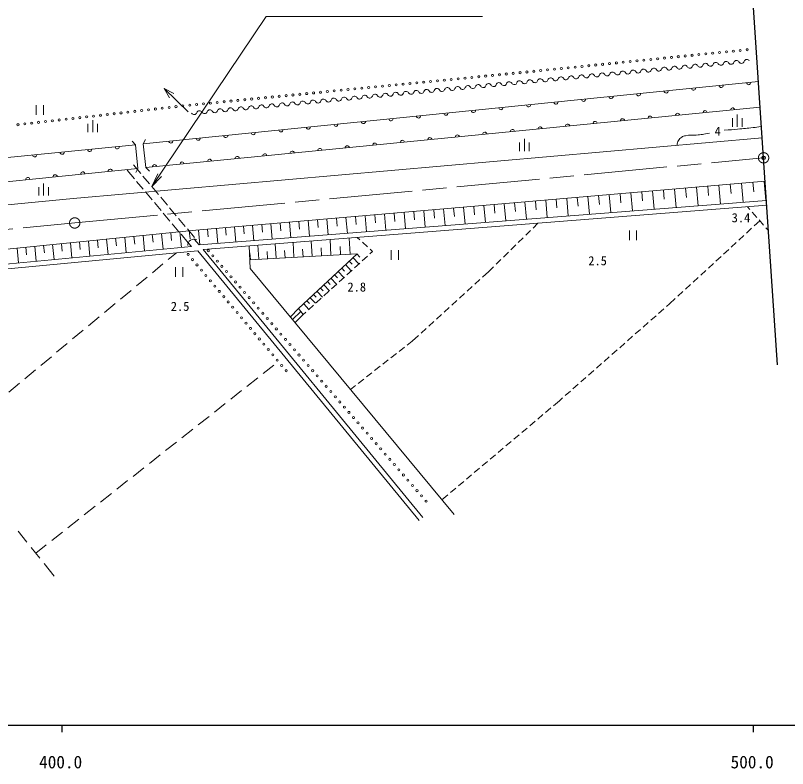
# Model space of a CAD drawing. Units: millimetres, scale not verified. Extents: x 40000 to 680000, y 20000 to 380000.
# Drawn here: x 461308 to 572968, y 198715 to 307678 of the extents above; entities that cross this region are included whole.
import ezdxf
from ezdxf.enums import TextEntityAlignment as Align

# ---------------------------------------------------------------- set-up
doc = ezdxf.new("R2010")
doc.units = ezdxf.units.MM
doc.header["$LTSCALE"] = 1000
doc.header["$PDMODE"] = 32
doc.header["$PDSIZE"] = 500
doc.linetypes.add('CHAIN', pattern=[18.5, 12, -1.5, 3.5, -1.5])
for name, color, linetype, lineweight in [('M-BMK', 2, 'CHAIN', 13), ('M-BMK-OTRS', 5, 'Continuous', 25), ('M-STR-HTXT', 7, 'Continuous', 13), ('M-TTL-BAND', 7, 'Continuous', 25), ('M-WORK', 1, 'Continuous', 13)]:
    doc.layers.add(name, color=color, linetype=linetype, lineweight=lineweight)
doc.layers.add('M-OTRS', color=6, linetype='Continuous')
doc.styles.add('ＭＳ ゴシック', font='')
doc.styles.get('ＭＳ ゴシック').set_extended_font_data('MS Gothic')

# ---------------------------------------------------------------- blocks, each defined once
blk = doc.blocks.new('open_arrow')
at = {"color": 0, "linetype": 'Continuous', "lineweight": -2}
blk.add_lwpolyline([(7.5, 1.25), (0, 0), (7.5, -1.25)], dxfattribs=at)

msp = doc.modelspace()

# ---------------------------------------------------------------- linework, layer by layer
at = {"layer": 'M-BMK'}
for p, q in [((469881, 277655), (569437, 287069)), ((370321, 268285), (469881, 277655))]:
    msp.add_line(p, q, dxfattribs=at)
for centre in [(569501, 287076), (469881, 277655)]:
    msp.add_circle(centre, 750, dxfattribs=at)
at = {"layer": 'M-BMK-OTRS'}
for p, q in [((569501, 287076), (567505, 317009)), ((571497, 257142), (569501, 287076))]:
    msp.add_line(p, q, dxfattribs=at)
at = {"layer": 'M-OTRS'}
msp.add_point((569501, 287076), dxfattribs=at)
at = {"layer": 'M-STR-HTXT'}
msp.add_lwpolyline([(481036, 282907), (497578, 307511), (528828, 307511)], dxfattribs=at)
at = {"layer": 'M-TTL-BAND'}
for p, q in [((40000, 205000), (579000, 205000)), ((468000, 205000), (468000, 204000)), ((568000, 205000), (568000, 204000))]:
    msp.add_line(p, q, dxfattribs=at)
at = {"layer": 'M-WORK'}
for p, q in [((479787, 289113), (568765, 298104)), ((486294, 293710), (482807, 297103)), ((482807, 297103), (483569, 295735)), ((482807, 297103), (484196, 296380)), ((464292, 294685), (464292, 293285)), ((465342, 293285), (465342, 294685)), ((569013, 294394), (480152, 285666)), ((564989, 291580), (564989, 292805)), ((565689, 291580), (565689, 293330)), ((566389, 291580), (566389, 292805)), ((471793, 290792), (471793, 292017)), ((472493, 290792), (472493, 292542)), ((473193, 290792), (473193, 292017)), ((534223, 288056), (534223, 289281)), ((534923, 288056), (534923, 289806)), ((535623, 288056), (535623, 289281)), ((479427, 284823), (478388, 286061)), ((478508, 284051), (477469, 285289)), ((479794, 282520), (478829, 283668)), ((480713, 283291), (479748, 284440)), ((569603, 283675), (569842, 280909)), ((464669, 281609), (464669, 282834)), ((465369, 281609), (465369, 283359)), ((466069, 281609), (466069, 282834)), ((481999, 281760), (481035, 282908)), ((556619, 282556), (556849, 279888)), ((558221, 282694), (558336, 281360)), ((559822, 282832), (560054, 280139)), ((561437, 282971), (561553, 281625)), ((563053, 283111), (563287, 280394)), ((564683, 283251), (564800, 281893)), ((566314, 283391), (566550, 280650)), ((567959, 283533), (568077, 282162)), ((481080, 280988), (480116, 282137)), ((544093, 281477), (544315, 278902)), ((545638, 281610), (545749, 280323)), ((547183, 281743), (547407, 279145)), ((548741, 281877), (548853, 280579)), ((550300, 282012), (550526, 279391)), ((551873, 282147), (551986, 280837)), ((553446, 282283), (553673, 279638)), ((555032, 282420), (555146, 281097)), ((482366, 279456), (481402, 280605)), ((483285, 280228), (482321, 281377)), ((487880, 274467), (569904, 280913)), ((530533, 280309), (530639, 279078)), ((532009, 280436), (532223, 277952)), ((533500, 280564), (533607, 279322)), ((534990, 280693), (535206, 278187)), ((536494, 280822), (536601, 279569)), ((537997, 280952), (538215, 278423)), ((539514, 281082), (539623, 279818)), ((541032, 281213), (541251, 278662)), ((542562, 281345), (542672, 280069)), ((484571, 278696), (483607, 279845)), ((488468, 273811), (569958, 280216)), ((517502, 279186), (517707, 276811)), ((518927, 279309), (519029, 278121)), ((520352, 279431), (520558, 277035)), ((521790, 279555), (521893, 278357)), ((523227, 279679), (523435, 277262)), ((524678, 279804), (524782, 278595)), ((526128, 279929), (526339, 277490)), ((527592, 280055), (527697, 278836)), ((529056, 280181), (529268, 277720)), ((567159, 279996), (567519, 279589)), ((567851, 279215), (568515, 278467)), ((483652, 277925), (482688, 279073)), ((485857, 277165), (484893, 278313)), ((504995, 278108), (505092, 276973)), ((506357, 278226), (506554, 275935)), ((507731, 278344), (507830, 277199)), ((509106, 278462), (509305, 276151)), ((510493, 278582), (510592, 277426)), ((511880, 278701), (512080, 276369)), ((513279, 278822), (513379, 277656)), ((514678, 278943), (514881, 276589)), ((516090, 279064), (516192, 277888)), ((568846, 278093), (569510, 277345)), ((484938, 276393), (483974, 277542)), ((491674, 276961), (491767, 275875)), ((492976, 277073), (493165, 274882)), ((494290, 277186), (494385, 276091)), ((495604, 277299), (495795, 275089)), ((496930, 277413), (497026, 276308)), ((498256, 277528), (498449, 275298)), ((499594, 277643), (499690, 276528)), ((500932, 277758), (501126, 275508)), ((502282, 277875), (502379, 276750)), ((503632, 277991), (503828, 275721)), ((536876, 277616), (536168, 276922)), ((568956, 277969), (568136, 277215)), ((569841, 276970), (570202, 276564)), ((479762, 275828), (479984, 273610)), ((481093, 275961), (481204, 274852)), ((482423, 276094), (482647, 273864)), ((483761, 276228), (483873, 275113)), ((485099, 276362), (485323, 274120)), ((486299, 274772), (485260, 276010)), ((487218, 275544), (486179, 276782)), ((486444, 276497), (486556, 275376)), ((487790, 276626), (487975, 274475)), ((489081, 276737), (489173, 275661)), ((490371, 276848), (490558, 274678)), ((535811, 276572), (535096, 275872)), ((550087, 276571), (550087, 275171)), ((551137, 275171), (551137, 276571)), ((566664, 275861), (565928, 275184)), ((567768, 276877), (567032, 276200)), ((469264, 274777), (469481, 272608)), ((470565, 274908), (470674, 273823)), ((471867, 275038), (472085, 272857)), ((473175, 275169), (473285, 274078)), ((474484, 275300), (474704, 273106)), ((475800, 275431), (475910, 274335)), ((477116, 275563), (477337, 273358)), ((478439, 275695), (478550, 274593)), ((486775, 274258), (486299, 274772)), ((487880, 274467), (487146, 275326)), ((501580, 272688), (501458, 274832)), ((504220, 272839), (504095, 275039)), ((506930, 272994), (506800, 275252)), ((509710, 273153), (509577, 275470)), ((511110, 275219), (510736, 275561)), ((512217, 274207), (511479, 274882)), ((534739, 275522), (534025, 274822)), ((565560, 274845), (564824, 274168)), ((461539, 274004), (461753, 271871)), ((462820, 274133), (462926, 273066)), ((464100, 274261), (464315, 272115)), ((465387, 274389), (465495, 273317)), ((466675, 274518), (466891, 272361)), ((467969, 274648), (468077, 273569)), ((487700, 273644), (519702, 234610)), ((488468, 273811), (520243, 235054)), ((496501, 272398), (496384, 274433)), ((499008, 272541), (498888, 274630)), ((500294, 272615), (500233, 273687)), ((502900, 272764), (502837, 273864)), ((505575, 272917), (505510, 274046)), ((508320, 273074), (508253, 274232)), ((512960, 273527), (512586, 273869)), ((515653, 273722), (515653, 272322)), ((516703, 272322), (516703, 273722)), ((533668, 274472), (532954, 273772)), ((564456, 273830), (563720, 273153)), ((483413, 272377), (484577, 273346)), ((495279, 272328), (495221, 273346)), ((497754, 272469), (497694, 273514)), ((510114, 272651), (510982, 271730)), ((510667, 273172), (511101, 272711)), ((511462, 272166), (512202, 272838)), ((512572, 273174), (512960, 273527)), ((532596, 273422), (531882, 272722)), ((563352, 272814), (562616, 272137)), ((481106, 270459), (482644, 271738)), ((509032, 271632), (509881, 270729)), ((509573, 272141), (509998, 271690)), ((510352, 271157), (511092, 271829)), ((531525, 272372), (530811, 271672)), ((562248, 271799), (561512, 271122)), ((484464, 271268), (484464, 269868)), ((485514, 269868), (485514, 271268)), ((507972, 270633), (508803, 269750)), ((508502, 271133), (508918, 270691)), ((509242, 270148), (509982, 270821)), ((529745, 270629), (528843, 269806)), ((530454, 271323), (529745, 270629)), ((561144, 270783), (560408, 270106)), ((478800, 268540), (480337, 269819)), ((506425, 269177), (506824, 268754)), ((506933, 269656), (507748, 268791)), ((507452, 270145), (507860, 269712)), ((508132, 269139), (508872, 269812)), ((528473, 269469), (527734, 268796)), ((560040, 269768), (559304, 269091)), ((505419, 268230), (505810, 267815)), ((505917, 268699), (506715, 267852)), ((507021, 268130), (507762, 268803)), ((527364, 268459), (526625, 267786)), ((558936, 268752), (558200, 268075)), ((476493, 266622), (478031, 267901)), ((504434, 267302), (504817, 266896)), ((504922, 267761), (505703, 266932)), ((505911, 267122), (506651, 267794)), ((526255, 267449), (525516, 266776)), ((557833, 267737), (557097, 267060)), ((474187, 264703), (475725, 265982)), ((502993, 265945), (503742, 265150)), ((503470, 266394), (503844, 265997)), ((503691, 265104), (504431, 265777)), ((503947, 266844), (504712, 266031)), ((504801, 266113), (505541, 266785)), ((525146, 266439), (524407, 265766)), ((555909, 265967), (555444, 265558)), ((556729, 266721), (555909, 265967)), ((502265, 265259), (501064, 264073)), ((502579, 264863), (501382, 263689)), ((502933, 264415), (503321, 264768)), ((524037, 265429), (523298, 264756)), ((555069, 265227), (554319, 264566)), ((471880, 262785), (473418, 264064)), ((522928, 264419), (522189, 263746)), ((553943, 264236), (553193, 263575)), ((521819, 263409), (521080, 262736)), ((552818, 263245), (552067, 262584)), ((469574, 260866), (471112, 262145)), ((519601, 261389), (518698, 260567)), ((520710, 262399), (519971, 261726)), ((551692, 262253), (550942, 261592)), ((467268, 258948), (468805, 260227)), ((518698, 260567), (517970, 259996)), ((549441, 260270), (548691, 259609)), ((550567, 261262), (549816, 260601)), ((517576, 259688), (516789, 259072)), ((548315, 259279), (547565, 258618)), ((464961, 257029), (466499, 258308)), ((516395, 258764), (515608, 258147)), ((547190, 258287), (546439, 257626)), ((497147, 255876), (498657, 257069)), ((514033, 256914), (513245, 256298)), ((515214, 257839), (514426, 257223)), ((546064, 257296), (545314, 256635)), ((462655, 255111), (464192, 256390)), ((512852, 255990), (512064, 255373)), ((544938, 256304), (544188, 255643)), ((494793, 254016), (496362, 255256)), ((511670, 255065), (510883, 254449)), ((543813, 255313), (543062, 254652)), ((460348, 253192), (461886, 254471)), ((510489, 254141), (509761, 253570)), ((542687, 254322), (541937, 253661)), ((492439, 252156), (494008, 253396)), ((541562, 253330), (540811, 252669)), ((490085, 250296), (491655, 251536)), ((539971, 251930), (539122, 251212)), ((540436, 252339), (539971, 251930)), ((538740, 250890), (537976, 250245)), ((487732, 248436), (489301, 249676)), ((537594, 249922), (536830, 249277)), ((535301, 247987), (534537, 247342)), ((536447, 248955), (535683, 248309)), ((485378, 246575), (486947, 247816)), ((534155, 247019), (533391, 246374)), ((483024, 244715), (484593, 245955)), ((533009, 246052), (532245, 245407)), ((531863, 245084), (531099, 244439)), ((480671, 242855), (482240, 244095)), ((530717, 244117), (529952, 243471)), ((529570, 243149), (528806, 242504)), ((478317, 240995), (479886, 242235)), ((527278, 241214), (526514, 240569)), ((528424, 242181), (527660, 241536)), ((475963, 239135), (477532, 240375)), ((526132, 240246), (525368, 239601)), ((524986, 239279), (524221, 238633)), ((473609, 237275), (475179, 238515)), ((523839, 238311), (522990, 237594)), ((471256, 235415), (472825, 236655)), ((468902, 233555), (470471, 234795)), ((461715, 233054), (462965, 231492)), ((466548, 231695), (468117, 232935)), ((463589, 230712), (464839, 229150)), ((464254, 229881), (465764, 231075)), ((465463, 228369), (466926, 226541))]:
    msp.add_line(p, q, dxfattribs=at)
for points in [[(369784, 271528), (469650, 281174), (569307, 289989)], [(478209, 289486), (478683, 288937), (479006, 285547), (478725, 284936)], [(480679, 285124), (480152, 285666), (479787, 289113), (480116, 289752)], [(368444, 279632), (376684, 279615), (383908, 280034), (395635, 280890), (411959, 282367), (478683, 288937)], [(479006, 285547), (412355, 278798), (395738, 277332), (384013, 276363), (377258, 275957), (369063, 275886)], [(371654, 260223), (374446, 261442), (377917, 262771), (382295, 264194), (385485, 264710), (432679, 271117), (487410, 276593), (569727, 283686)], [(371903, 258722), (374679, 259964), (378166, 261246), (382451, 262622), (385703, 263341), (433081, 269134), (486775, 274258)], [(372188, 258083), (374943, 259315), (378394, 260584), (382634, 261945), (385821, 262650), (433156, 268438), (487700, 273644)], [(495085, 274331), (495275, 271064), (524763, 235452)], [(495202, 272323), (510708, 273210), (502265, 265259)], [(502265, 265259), (502933, 264415), (501743, 263254)]]:
    msp.add_lwpolyline(points, dxfattribs=at)
for centre in [(565125, 302517), (566120, 302618), (567115, 302718), (554181, 301410), (555176, 301511), (556171, 301611), (557166, 301712), (558161, 301813), (559156, 301913), (560151, 302014), (561146, 302114), (562140, 302215), (563135, 302316), (564130, 302416), (543237, 300303), (544232, 300404), (545227, 300505), (546222, 300605), (547217, 300706), (548212, 300806), (549206, 300907), (550201, 301008), (551196, 301108), (552191, 301209), (553186, 301310), (531297, 299103), (532292, 299201), (533288, 299298), (534283, 299398), (535278, 299498), (536272, 299599), (537267, 299700), (538262, 299800), (539257, 299901), (540252, 300002), (541247, 300102), (542242, 300203), (520350, 298028), (521345, 298125), (522340, 298223), (523335, 298321), (524331, 298419), (525326, 298516), (526321, 298614), (527316, 298712), (528311, 298810), (529307, 298907), (530302, 299005), (509402, 296952), (510398, 297050), (511393, 297148), (512388, 297246), (513383, 297343), (514379, 297441), (515374, 297539), (516369, 297637), (517364, 297734), (518359, 297832), (519355, 297930), (497460, 295779), (498455, 295877), (499450, 295975), (500446, 296073), (501441, 296170), (502436, 296268), (503431, 296366), (504426, 296464), (505422, 296561), (506417, 296659), (507412, 296757), (508407, 296855), (486513, 294704), (487508, 294802), (488503, 294900), (489498, 294998), (490493, 295095), (491489, 295193), (492484, 295291), (493479, 295388), (494474, 295486), (495470, 295584), (496465, 295682), (476577, 293572), (477571, 293685), (478564, 293799), (479558, 293912), (480551, 294026), (481545, 294139), (482538, 294253), (483532, 294366), (484525, 294480), (485519, 294593), (466642, 292437), (467635, 292550), (468629, 292664), (469622, 292777), (470616, 292891), (471609, 293004), (472603, 293118), (473596, 293231), (474590, 293345), (475583, 293458), (461674, 291869), (462667, 291982), (463661, 292096), (464655, 292209), (465648, 292323), (489196, 273640), (486278, 273109), (486922, 272344), (489852, 272886), (487566, 271579), (490509, 272131), (491165, 271376), (488210, 270814), (491821, 270622), (488854, 270049), (489498, 269284), (492477, 269867), (493133, 269112), (490142, 268519), (493789, 268358), (490787, 267754), (491431, 266989), (494445, 267603), (495101, 266848), (492075, 266224), (495757, 266094), (492719, 265459), (493363, 264694), (496413, 265339), (497070, 264584), (494007, 263929), (497726, 263830), (494651, 263164), (495295, 262399), (498382, 263075), (499038, 262320), (495939, 261634), (499694, 261566), (496583, 260869), (497227, 260104), (500350, 260811), (501006, 260056), (497872, 259340), (501662, 259302), (498516, 258575), (499160, 257810), (502318, 258547), (502975, 257792), (499804, 257045), (503631, 257038), (500448, 256280), (504287, 256283), (504943, 255528), (505599, 254774), (506255, 254019), (506911, 253264), (507567, 252510), (508223, 251755), (508879, 251000), (509536, 250246), (510192, 249491), (510848, 248736), (511504, 247982), (512160, 247227), (512816, 246472), (513472, 245718), (514128, 244963), (514784, 244208), (515440, 243454), (516097, 242699), (516753, 241944), (517409, 241190), (518065, 240435), (518721, 239680), (519377, 238926), (520033, 238171), (520689, 237416)]:
    msp.add_circle(centre, 150, dxfattribs=at)
for centre, radius, start, end in [((558115, 300067), 406, 27.97061, 162.73088), ((559609, 300207), 406, 27.97061, 162.73088), ((560327, 300588), 406, 207.97061, 342.73088), ((561102, 300347), 406, 27.97061, 162.73088), ((561820, 300728), 406, 207.97061, 342.73088), ((562596, 300487), 406, 27.97061, 162.73088), ((563313, 300868), 406, 207.97061, 342.73088), ((564089, 300626), 406, 27.97061, 162.73088), ((564807, 301008), 406, 207.97061, 342.73088), ((565583, 300766), 406, 27.97061, 162.73088), ((566300, 301147), 406, 207.97061, 342.73088), ((567076, 300906), 406, 27.97061, 162.73088), ((546168, 298948), 406, 27.97061, 162.73088), ((547661, 299088), 406, 27.97061, 162.73088), ((548379, 299469), 406, 207.97061, 342.73088), ((549155, 299228), 406, 27.97061, 162.73088), ((549872, 299609), 406, 207.97061, 342.73088), ((550648, 299368), 406, 27.97061, 162.73088), ((551366, 299749), 406, 207.97061, 342.73088), ((552142, 299507), 406, 27.97061, 162.73088), ((552859, 299889), 406, 207.97061, 342.73088), ((553635, 299647), 406, 27.97061, 162.73088), ((554353, 300028), 406, 207.97061, 342.73088), ((555129, 299787), 406, 27.97061, 162.73088), ((555846, 300168), 406, 207.97061, 342.73088), ((556622, 299927), 406, 27.97061, 162.73088), ((557340, 300308), 406, 207.97061, 342.73088), ((558833, 300448), 406, 207.97061, 342.73088), ((534220, 297829), 406, 27.97061, 162.73088), ((535713, 297969), 406, 27.97061, 162.73088), ((536431, 298350), 406, 207.97061, 342.73088), ((537207, 298109), 406, 27.97061, 162.73088), ((537925, 298490), 406, 207.97061, 342.73088), ((538700, 298249), 406, 27.97061, 162.73088), ((539418, 298630), 406, 207.97061, 342.73088), ((540194, 298388), 406, 27.97061, 162.73088), ((540911, 298770), 406, 207.97061, 342.73088), ((541687, 298528), 406, 27.97061, 162.73088), ((542405, 298909), 406, 207.97061, 342.73088), ((543181, 298668), 406, 27.97061, 162.73088), ((543898, 299049), 406, 207.97061, 342.73088), ((544674, 298808), 406, 27.97061, 162.73088), ((545392, 299189), 406, 207.97061, 342.73088), ((546885, 299329), 406, 207.97061, 342.73088), ((522272, 296710), 406, 27.97061, 162.73088), ((523766, 296850), 406, 27.97061, 162.73088), ((524483, 297231), 406, 207.97061, 342.73088), ((525259, 296990), 406, 27.97061, 162.73088), ((525977, 297371), 406, 207.97061, 342.73088), ((526753, 297130), 406, 27.97061, 162.73088), ((527470, 297511), 406, 207.97061, 342.73088), ((528246, 297269), 406, 27.97061, 162.73088), ((528964, 297650), 406, 207.97061, 342.73088), ((529740, 297409), 406, 27.97061, 162.73088), ((530457, 297790), 406, 207.97061, 342.73088), ((531233, 297549), 406, 27.97061, 162.73088), ((531951, 297930), 406, 207.97061, 342.73088), ((532727, 297689), 406, 27.97061, 162.73088), ((533444, 298070), 406, 207.97061, 342.73088), ((534938, 298210), 406, 207.97061, 342.73088), ((559382, 297156), 300, 185.77024, 5.77024), ((563361, 297558), 300, 185.77024, 5.77024), ((567341, 297960), 300, 185.77024, 5.77024), ((510325, 295591), 406, 27.97061, 162.73088), ((511818, 295731), 406, 27.97061, 162.73088), ((512536, 296112), 406, 207.97061, 342.73088), ((513312, 295871), 406, 27.97061, 162.73088), ((514029, 296252), 406, 207.97061, 342.73088), ((514805, 296010), 406, 27.97061, 162.73088), ((515523, 296392), 406, 207.97061, 342.73088), ((516298, 296150), 406, 27.97061, 162.73088), ((517016, 296531), 406, 207.97061, 342.73088), ((517792, 296290), 406, 27.97061, 162.73088), ((518510, 296671), 406, 207.97061, 342.73088), ((519285, 296430), 406, 27.97061, 162.73088), ((520003, 296811), 406, 207.97061, 342.73088), ((520779, 296570), 406, 27.97061, 162.73088), ((521496, 296951), 406, 207.97061, 342.73088), ((522990, 297091), 406, 207.97061, 342.73088), ((547442, 295949), 300, 185.77024, 5.77024), ((551422, 296352), 300, 185.77024, 5.77024), ((555402, 296754), 300, 185.77024, 5.77024), ((498377, 294472), 406, 27.97061, 162.73088), ((499870, 294612), 406, 27.97061, 162.73088), ((500588, 294993), 406, 207.97061, 342.73088), ((501364, 294752), 406, 27.97061, 162.73088), ((502081, 295133), 406, 207.97061, 342.73088), ((502857, 294891), 406, 27.97061, 162.73088), ((503575, 295273), 406, 207.97061, 342.73088), ((504351, 295031), 406, 27.97061, 162.73088), ((505068, 295412), 406, 207.97061, 342.73088), ((505844, 295171), 406, 27.97061, 162.73088), ((506562, 295552), 406, 207.97061, 342.73088), ((507338, 295311), 406, 27.97061, 162.73088), ((508055, 295692), 406, 207.97061, 342.73088), ((508831, 295451), 406, 27.97061, 162.73088), ((509549, 295832), 406, 207.97061, 342.73088), ((511042, 295972), 406, 207.97061, 342.73088), ((539483, 295145), 300, 185.77024, 5.77024), ((543463, 295547), 300, 185.77024, 5.77024), ((487923, 293493), 406, 27.97061, 162.73088), ((488640, 293874), 406, 207.97061, 342.73088), ((489416, 293633), 406, 27.97061, 162.73088), ((490134, 294014), 406, 207.97061, 342.73088), ((490910, 293772), 406, 27.97061, 162.73088), ((491627, 294154), 406, 207.97061, 342.73088), ((492403, 293912), 406, 27.97061, 162.73088), ((493121, 294293), 406, 207.97061, 342.73088), ((493897, 294052), 406, 27.97061, 162.73088), ((494614, 294433), 406, 207.97061, 342.73088), ((495390, 294192), 406, 27.97061, 162.73088), ((496108, 294573), 406, 207.97061, 342.73088), ((496883, 294332), 406, 27.97061, 162.73088), ((497601, 294713), 406, 207.97061, 342.73088), ((499094, 294853), 406, 207.97061, 342.73088), ((527544, 293939), 300, 185.77024, 5.77024), ((531523, 294341), 300, 185.77024, 5.77024), ((535503, 294743), 300, 185.77024, 5.77024), ((561051, 293612), 300, 5.60982, 185.60982), ((565032, 294003), 300, 5.60982, 185.60982), ((487147, 293734), 406, 207.97061, 342.73088), ((515604, 292732), 300, 185.77024, 5.77024), ((519584, 293134), 300, 185.77024, 5.77024), ((523564, 293536), 300, 185.77024, 5.77024), ((549109, 292439), 300, 5.60982, 185.60982), ((553090, 292830), 300, 5.60982, 185.60982), ((557070, 293221), 300, 5.60982, 185.60982), ((503665, 291526), 300, 185.77024, 5.77024), ((507645, 291928), 300, 185.77024, 5.77024), ((511625, 292330), 300, 185.77024, 5.77024), ((537166, 291266), 300, 5.60982, 185.60982), ((541147, 291657), 300, 5.60982, 185.60982), ((545128, 292048), 300, 5.60982, 185.60982), ((491726, 290319), 300, 185.77024, 5.77024), ((495706, 290721), 300, 185.77024, 5.77024), ((499686, 291124), 300, 185.77024, 5.77024), ((525224, 290093), 300, 5.60982, 185.60982), ((529204, 290484), 300, 5.60982, 185.60982), ((533185, 290875), 300, 5.60982, 185.60982), ((483767, 289515), 300, 185.77024, 5.77024), ((487746, 289917), 300, 185.77024, 5.77024), ((513281, 288920), 300, 5.60982, 185.60982), ((517262, 289311), 300, 5.60982, 185.60982), ((521243, 289702), 300, 5.60982, 185.60982), ((472043, 288283), 300, 185.62284, 5.62284), ((476024, 288675), 300, 185.62284, 5.62284), ((505319, 288138), 300, 5.60982, 185.60982), ((509300, 288529), 300, 5.60982, 185.60982), ((464082, 287499), 300, 185.62284, 5.62284), ((468062, 287891), 300, 185.62284, 5.62284), ((493377, 286965), 300, 5.60982, 185.60982), ((497358, 287356), 300, 5.60982, 185.60982), ((501339, 287747), 300, 5.60982, 185.60982), ((481434, 285792), 300, 5.60982, 185.60982), ((485415, 286183), 300, 5.60982, 185.60982), ((489396, 286574), 300, 5.60982, 185.60982), ((471046, 284741), 300, 5.78287, 185.78287), ((475026, 285144), 300, 5.78287, 185.78287), ((463087, 283935), 300, 5.78287, 185.78287), ((467067, 284338), 300, 5.78287, 185.78287), ((487117, 274447), 880, 62.88212, 184.2101)]:
    msp.add_arc(centre, radius, start, end, dxfattribs=at)
for points, knots in [([(563807, 291063), (564745, 291132), (564989, 291150), (565746, 291220), (566620, 291299), (567109, 291358), (567982, 291454), (568458, 291506), (568607, 291523), (569200, 291591)], [0, 0, 0, 0, 1, 1, 1, 2, 2, 2, 3, 3, 3, 3]), ([(557004, 288900), (557036, 289201), (557048, 289353), (557193, 289593), (557327, 289815), (557450, 289913), (557662, 290062), (557854, 290199), (557994, 290232), (558225, 290281), (558811, 290406), (559160, 290322), (559757, 290375), (560512, 290442), (560765, 290486), (561680, 290625)], [0, 0, 0, 0, 1, 1, 1, 2, 2, 2, 3, 3, 3, 4, 4, 4, 5, 5, 5, 5])]:
    msp.add_open_spline(points, degree=3, knots=knots, dxfattribs=at)

# ---------------------------------------------------------------- block references
at = {"layer": 'M-STR-HTXT', "xscale": 267, "yscale": 267, "rotation": 56.1}
msp.add_blockref('open_arrow', (481036, 282907), dxfattribs=at)

# ---------------------------------------------------------------- texts
at = {"layer": 'M-TTL-BAND', "style": 'ＭＳ ゴシック'}
for s, p in [('400.0', (467844, 198195)), ('500.0', (567844, 198195))]:
    msp.add_text(s, height=1833, dxfattribs=at).set_placement(p, align=Align.BOTTOM_CENTER)
at = {"layer": 'M-WORK', "style": 'ＭＳ ゴシック'}
for s, p in [('4', (562869, 290922)), ('3.4', (566233, 278416)), ('2.5', (545494, 272188)), ('2.8', (510664, 268389)), ('2.5', (485122, 265592))]:
    msp.add_text(s, height=1320, dxfattribs=at).set_placement(p, align=Align.MIDDLE_CENTER)

doc.saveas('drawing.dxf')
